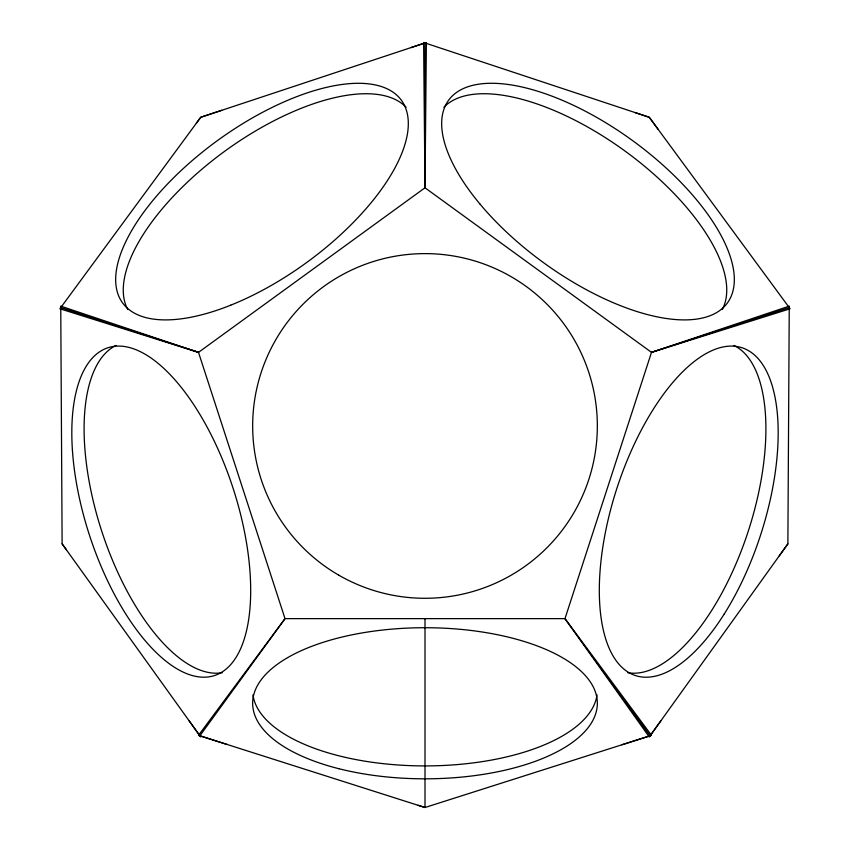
<?xml version="1.0" encoding="UTF-8"?>
<svg xmlns="http://www.w3.org/2000/svg" width="850" height="850" viewBox="0 0 850 850"><rect width="100%" height="100%" fill="white"/><g stroke="black" fill="none" stroke-linecap="round" stroke-linejoin="round"><path stroke-width="1.27" d="M787.876 543.851L789.257 306.138L651.504 352.357L564.984 618.63L649.262 736.982L787.876 543.851L779.269 555.847M221.776 110.309L200.738 117.268L59.893 308.773L198.496 352.357L425 187.786L426.381 42.5L200.738 117.279L196.361 123.207M660.907 720.758L650.112 735.781L622.03 744.749M227.088 744.472L199.888 735.781L285.016 618.63L198.496 352.357L60.743 306.138L62.124 543.851L66.428 549.854M410.996 47.6L425 42.968M657.996 129.147L649.273 117.268L423.619 42.5L425 187.786L651.504 352.357L789.246 307.604M651.504 352.357L790.107 308.773L649.262 117.279L635.237 112.625M564.984 618.63L285.016 618.63L198.496 735.356L425 807.5L651.504 735.356L564.984 618.63L650.112 735.792M417.956 805.247L425 807.5L425 618.63M60.754 307.604L198.496 352.357M199.888 735.781L189.083 720.758M62.124 543.851L200.738 736.982M425 42.957L425 187.786M222.381 672.658A172.337 75.544 72 0 1 101.681 531.006A172.337 75.544 72 0 1 116.057 345.451M127.755 309.485A172.337 75.544 -36 0 1 225.176 150.917A172.337 75.544 -36 0 1 406.087 107.259M443.902 107.259A172.337 75.544 36 0 1 624.824 150.917A172.337 75.544 36 0 1 722.256 309.485M733.933 345.451A172.337 75.544 -72 0 1 748.319 531.006A172.337 75.544 -72 0 1 627.619 672.669M597.029 694.886A172.337 75.544 0 0 1 425 765.914A172.337 75.544 0 0 1 252.971 694.896M72.399 449.916A172.337 75.544 72 0 0 214.508 675.548A172.337 75.544 72 0 0 196.849 409.477A172.337 75.544 72 0 0 72.399 449.916M230.743 305.171A172.337 75.544 -36 0 0 401.413 100.3A172.337 75.544 -36 0 0 153.829 199.314A172.337 75.544 -36 0 0 230.743 305.171M479.836 203.883A172.337 75.544 36 0 0 727.43 302.887A172.337 75.544 36 0 0 556.75 98.016A172.337 75.544 36 0 0 479.836 203.883M724.349 613.817A172.337 75.544 -72 0 0 741.997 347.746A172.337 75.544 -72 0 0 599.898 573.378A172.337 75.544 -72 0 0 724.349 613.817M338.831 768.697A172.337 75.544 0 0 0 597.338 703.269A172.337 75.544 0 0 0 338.831 637.84A172.337 75.544 0 0 0 338.831 768.697M338.831 575.195A172.337 172.337 0 0 0 597.338 425.946A172.337 172.337 0 0 0 338.831 276.707A172.337 172.337 0 0 0 338.831 575.195"/></g></svg>
